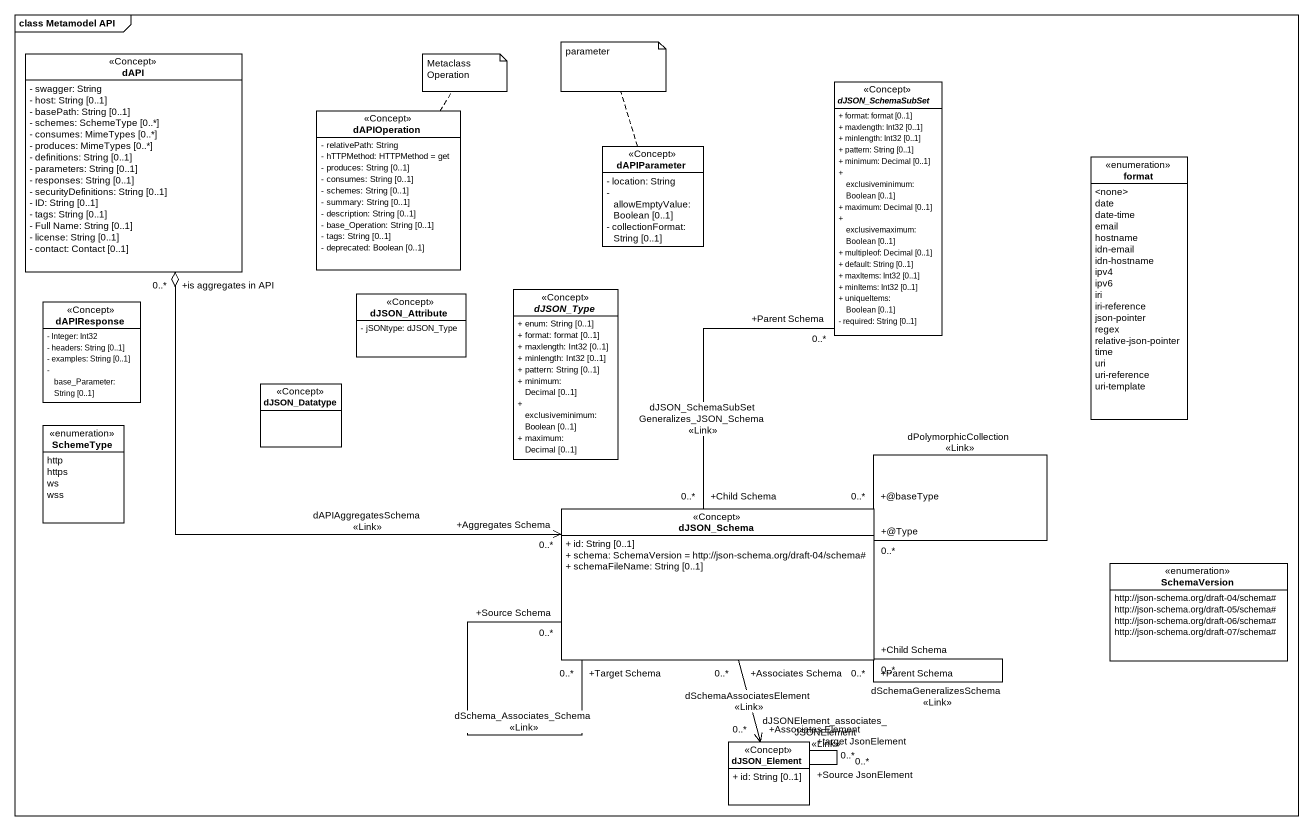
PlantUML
@startuml
mainframe class Metamodel API
hide circle
hide empty members
skinparam classAttributeIconSize 0
class dAPI <<Concept>> {
  - swagger: String
  - host: String [0..1]
  - basePath: String [0..1]
  - schemes: SchemeType [0..*]
  - consumes: MimeTypes [0..*]
  - produces: MimeTypes [0..*]
  - definitions: String [0..1]
  - parameters: String [0..1]
  - responses: String [0..1]
  - securityDefinitions: String [0..1]
  - ID: String [0..1]
  - tags: String [0..1]
  - Full Name: String [0..1]
  - license: String [0..1]
  - contact: Contact [0..1]
}
abstract class dJSON_SchemaSubSet <<Concept>> {
  + format: format [0..1]
  + maxlength: Int32 [0..1]
  + minlength: Int32 [0..1]
  + pattern: String [0..1]
  + minimum: Decimal [0..1]
  + exclusiveminimum: Boolean [0..1]
  + maximum: Decimal [0..1]
  + exclusivemaximum: Boolean [0..1]
  + multipleof: Decimal [0..1]
  + default: String [0..1]
  + maxItems: Int32 [0..1]
  + minItems: Int32 [0..1]
  + uniqueItems: Boolean [0..1]
  - required: String [0..1]
}
class dAPIOperation <<Concept>> {
  - relativePath: String
  - hTTPMethod: HTTPMethod = get
  - produces: String [0..1]
  - consumes: String [0..1]
  - schemes: String [0..1]
  - summary: String [0..1]
  - description: String [0..1]
  - base_Operation: String [0..1]
  - tags: String [0..1]
  - deprecated: Boolean [0..1]
}
class dAPIParameter <<Concept>> {
  - location: String
  - allowEmptyValue: Boolean [0..1]
  - collectionFormat: String [0..1]
}
enum format {
  <none>
  date
  date-time
  email
  hostname
  idn-email
  idn-hostname
  ipv4
  ipv6
  iri
  iri-reference
  json-pointer
  regex
  relative-json-pointer
  time
  uri
  uri-reference
  uri-template
}
class dJSON_Attribute <<Concept>> {
  - jSONtype: dJSON_Type
}
abstract class dJSON_Type <<Concept>> {
  + enum: String [0..1]
  + format: format [0..1]
  + maxlength: Int32 [0..1]
  + minlength: Int32 [0..1]
  + pattern: String [0..1]
  + minimum: Decimal [0..1]
  + exclusiveminimum: Boolean [0..1]
  + maximum: Decimal [0..1]
}
class dAPIResponse <<Concept>> {
  - Integer: Int32
  - headers: String [0..1]
  - examples: String [0..1]
  - base_Parameter: String [0..1]
}
class dJSON_Datatype <<Concept>>
enum SchemeType #FFFFFF {
  http
  https
  ws
  wss
}
class dJSON_Schema <<Concept>> {
  + id: String [0..1]
  + schema: SchemaVersion = http://json-schema.org/draft-04/schema#
  + schemaFileName: String [0..1]
}
enum SchemaVersion {
  http://json-schema.org/draft-04/schema#
  http://json-schema.org/draft-05/schema#
  http://json-schema.org/draft-06/schema#
  http://json-schema.org/draft-07/schema#
}
class dJSON_Element <<Concept>> {
  + id: String [0..1]
}
dAPI "+is aggregates in API\n0..*" o--> "+Aggregates Schema\n0..*" dJSON_Schema : dAPIAggregatesSchema\n<<Link>>
dJSON_Schema "+Child Schema\n0..*" -up- "+Parent Schema\n0..*" dJSON_SchemaSubSet : dJSON_SchemaSubSetGeneralizes_JSON_Schema\n<<Link>>
dJSON_Schema "+@Type\n0..*" -- "+@baseType\n0..*" dJSON_Schema : dPolymorphicCollection\n<<Link>>
dJSON_Schema "+Source Schema\n0..*" -- "+Target Schema\n0..*" dJSON_Schema : dSchema_Associates_Schema\n<<Link>>
dJSON_Schema "+Parent Schema\n0..*" -- "+Child Schema\n0..*" dJSON_Schema : dSchemaGeneralizesSchema\n<<Link>>
dJSON_Schema "+Associates Schema\n0..*" --> "+Associates Element\n0..*" dJSON_Element : dSchemaAssociatesElement\n<<Link>>
dJSON_Element "+Source JsonElement\n0..*" -- "+target JsonElement\n0..*" dJSON_Element : dJSONElement_associates_JSONElement\n<<Link>>
note top of dAPIOperation : Metaclass Operation
note top of dAPIParameter : parameter
@enduml
